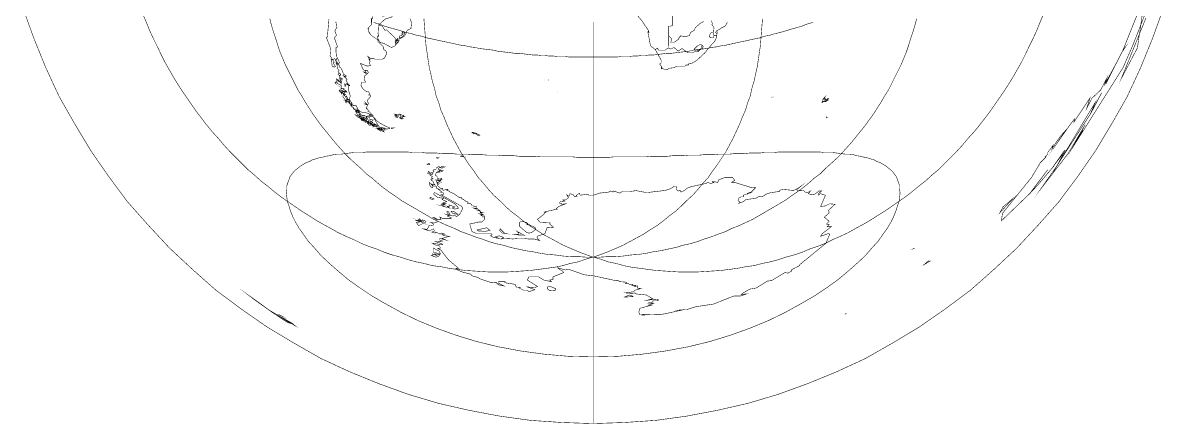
# Model space of a CAD drawing. Extents: x 475 to 2724, y -1 to 2248.
# Drawn here: x 530 to 2702, y -1 to 751 of the extents above; entities that cross this region are included whole.
import ezdxf

# ---------------------------------------------------------------- set-up
doc = ezdxf.new("R2010")
doc.units = 0
doc.layers.get('0').update_dxf_attribs({"color": 8, "linetype": 'CONTINUOUS'})

msp = doc.modelspace()

# ---------------------------------------------------------------- linework, layer by layer
at = {"color": 94, "const_width": 1}
for points in [[(2701, 1252), (2620, 704), (2590, 647), (2636, 760)], [(2629, 790), (2593, 700), (2597, 705), (2591, 696), (2561, 637), (2578, 671), (2559, 636), (2563, 648), (2551, 625), (2535, 610), (2525, 591), (2531, 610), (2501, 565), (2502, 571), (2495, 562), (2469, 525), (2484, 548), (2476, 539), (2469, 529), (2460, 515), (2462, 522), (2452, 508), (2452, 505), (2447, 500), (2449, 500), (2438, 489), (2422, 462), (2367, 394), (2365, 380), (2418, 431), (2452, 476), (2420, 433), (2434, 448), (2462, 481), (2484, 513), (2463, 483), (2483, 509), (2468, 481), (2541, 602), (2533, 583), (2553, 620), (2533, 582), (2467, 480), (2439, 440), (2473, 484), (2490, 506), (2522, 560), (2501, 522), (2518, 550), (2504, 526), (2593, 667), (2611, 708)], [(2611, 708), (2644, 792)], [(1256, 759), (1259, 751), (1258, 743), (1258, 741), (1251, 737), (1249, 734), (1249, 734), (1248, 730), (1246, 727), (1246, 727), (1245, 726), (1237, 721), (1237, 723), (1242, 725), (1246, 731), (1246, 733), (1244, 732), (1241, 735), (1242, 730), (1241, 731), (1241, 728), (1237, 727), (1236, 724), (1234, 715), (1230, 711)], [(1683, 769), (1683, 764), (1690, 756), (1691, 755), (1692, 753), (1703, 737)], [(1187, 577), (1180, 579), (1180, 577), (1174, 576), (1177, 570), (1179, 565), (1173, 568), (1169, 571), (1171, 571), (1172, 572), (1174, 569), (1174, 575), (1167, 574), (1170, 573), (1168, 572), (1170, 569), (1164, 573), (1167, 572), (1163, 576), (1164, 577), (1165, 576), (1171, 577), (1162, 579), (1164, 575), (1161, 575), (1162, 576), (1160, 577), (1162, 579), (1158, 578), (1154, 585), (1160, 582), (1159, 585), (1162, 582), (1161, 580), (1163, 580), (1160, 586), (1155, 590), (1160, 586), (1154, 588), (1158, 586), (1157, 584), (1154, 588), (1155, 584), (1156, 584), (1154, 588), (1151, 589), (1150, 591), (1153, 588), (1149, 593), (1148, 593), (1145, 596), (1148, 595), (1146, 600), (1146, 596), (1142, 600), (1145, 599), (1143, 601), (1139, 603), (1144, 601), (1139, 605), (1143, 603), (1142, 606), (1139, 607), (1142, 607), (1138, 609), (1139, 610), (1137, 614), (1136, 611), (1133, 616), (1135, 617), (1132, 618), (1134, 620), (1128, 624), (1132, 622), (1130, 624), (1136, 621), (1137, 622), (1134, 623), (1137, 623), (1132, 626), (1132, 628), (1126, 627), (1127, 629), (1130, 627), (1126, 630), (1128, 633), (1123, 636), (1120, 637), (1119, 640), (1116, 638), (1118, 636), (1115, 639), (1119, 642), (1118, 646), (1121, 643), (1121, 645), (1124, 642), (1121, 642), (1126, 639), (1125, 641), (1127, 637), (1128, 642), (1127, 639), (1125, 643), (1127, 645), (1125, 644), (1124, 647), (1128, 647), (1124, 649), (1123, 652), (1126, 653), (1126, 655), (1126, 655), (1121, 659), (1123, 662), (1119, 666), (1121, 668), (1118, 674), (1120, 673), (1117, 676), (1118, 677), (1121, 674), (1119, 678), (1116, 680), (1118, 684), (1118, 681), (1114, 684), (1111, 682), (1110, 683), (1109, 685), (1106, 689), (1107, 699), (1106, 706), (1099, 724), (1101, 725), (1104, 758)], [(1831, 727), (1832, 733), (1831, 731), (1829, 733), (1831, 736), (1838, 740), (1839, 741), (1843, 743), (1845, 744), (1847, 745), (1850, 750), (1851, 752)], [(1196, 731), (1197, 726), (1195, 726), (1196, 719), (1196, 716), (1206, 706), (1206, 702), (1211, 698), (1212, 693), (1208, 685), (1204, 683), (1201, 683), (1197, 683), (1194, 683), (1191, 683), (1188, 684), (1183, 684), (1177, 688), (1181, 682), (1179, 683), (1181, 679), (1180, 675), (1182, 671), (1176, 670), (1163, 675), (1168, 664), (1172, 660), (1172, 662), (1176, 662), (1178, 658), (1176, 656), (1174, 658), (1169, 659), (1175, 655), (1170, 651), (1171, 643), (1173, 640), (1165, 640), (1164, 634), (1167, 628), (1173, 623), (1178, 622), (1180, 619), (1181, 616), (1178, 616), (1181, 616), (1182, 613), (1176, 606), (1178, 599), (1176, 598), (1172, 602), (1174, 599), (1171, 599), (1176, 597), (1174, 590), (1175, 591), (1179, 585), (1176, 585), (1179, 585), (1187, 577)], [(1230, 711), (1227, 707), (1221, 705), (1206, 713), (1200, 714), (1196, 721), (1195, 726), (1197, 727), (1196, 731)], [(1703, 737), (1702, 734)], [(1702, 734), (1707, 708), (1716, 701)], [(1716, 701), (1727, 681), (1727, 676), (1724, 674), (1728, 669), (1727, 666), (1728, 665), (1728, 667), (1730, 666), (1730, 665), (1738, 663), (1742, 666), (1751, 667), (1756, 670), (1772, 670), (1773, 672), (1778, 672), (1778, 674), (1784, 675), (1794, 681), (1809, 695), (1817, 705), (1823, 712), (1827, 716), (1829, 720), (1830, 722), (1831, 725), (1831, 727)], [(2125, 728), (2125, 728)], [(1114, 668), (1110, 670), (1109, 679), (1108, 683), (1112, 681), (1114, 677), (1112, 676), (1116, 669), (1114, 668)], [(1124, 652), (1121, 655), (1123, 657), (1126, 655), (1124, 652)], [(1516, 644), (1515, 644), (1516, 644)], [(1128, 618), (1126, 622), (1125, 621), (1123, 625), (1124, 625), (1128, 620), (1128, 618)], [(1132, 618), (1129, 619), (1128, 623), (1132, 618), (1132, 618)], [(1137, 605), (1135, 606), (1130, 613), (1131, 618), (1133, 615), (1138, 608), (1137, 605)], [(1533, 623), (1532, 623), (1533, 623)], [(1925, 612), (1925, 612), (1925, 612)], [(1934, 611), (1933, 612), (1934, 611)], [(1936, 612), (1937, 612), (1936, 612)], [(2035, 603), (2034, 603), (2034, 604), (2034, 604), (2034, 605), (2034, 604), (2033, 603), (2033, 603), (2031, 604), (2031, 604), (2031, 603), (2031, 604), (2030, 603), (2030, 603), (2030, 602), (2029, 602), (2029, 602), (2028, 602), (2029, 604), (2030, 604), (2030, 607), (2030, 607), (2031, 607), (2030, 607), (2030, 607), (2032, 608), (2031, 609), (2033, 611), (2034, 612), (2032, 609), (2032, 610), (2033, 610), (2033, 611), (2034, 611), (2033, 609), (2032, 608), (2032, 608), (2032, 607), (2032, 608), (2033, 609), (2033, 608), (2033, 608), (2034, 608), (2035, 609), (2035, 609), (2036, 609), (2035, 609), (2034, 608), (2034, 607), (2034, 607), (2035, 607), (2034, 606), (2035, 606), (2038, 608), (2038, 608), (2039, 609), (2040, 609), (2040, 609), (2041, 609), (2039, 607), (2038, 606), (2039, 606), (2038, 607), (2036, 606), (2036, 606), (2034, 606), (2034, 604), (2035, 604), (2038, 605), (2035, 603)], [(2034, 608), (2033, 608), (2033, 608), (2034, 608)], [(1136, 601), (1134, 605), (1138, 604), (1136, 601)], [(1142, 595), (1142, 595)], [(1145, 596), (1145, 596)], [(1842, 595), (1842, 595)], [(1153, 579), (1161, 575), (1165, 571), (1157, 575), (1153, 579)], [(1173, 567), (1172, 564), (1171, 566), (1167, 568), (1165, 568), (1164, 570), (1168, 568), (1164, 571), (1166, 571), (1169, 568), (1167, 570), (1173, 567)], [(1177, 565), (1177, 562), (1174, 566), (1177, 565)], [(1199, 555), (1191, 557), (1187, 556), (1188, 558), (1182, 558), (1178, 560), (1183, 560), (1184, 561), (1186, 558), (1186, 560), (1188, 559), (1182, 563), (1188, 560), (1188, 561), (1191, 558), (1189, 561), (1192, 560), (1194, 557), (1195, 559), (1187, 563), (1184, 566), (1187, 569), (1180, 570), (1180, 574), (1177, 575), (1181, 575), (1181, 577), (1187, 575)], [(1177, 565), (1181, 563), (1183, 561), (1179, 562), (1177, 565)], [(1181, 568), (1185, 564), (1185, 562), (1181, 565), (1181, 568)], [(1187, 575), (1192, 570), (1190, 570), (1200, 563), (1211, 557), (1217, 555), (1218, 553), (1212, 552), (1208, 554), (1199, 555)], [(1228, 575), (1232, 576), (1229, 577), (1232, 577), (1227, 580), (1236, 579), (1232, 573), (1228, 575)], [(1236, 573), (1239, 575), (1237, 580), (1241, 578), (1243, 576), (1244, 578), (1245, 576), (1243, 576), (1246, 575), (1240, 575), (1243, 572), (1241, 572), (1238, 573), (1240, 571), (1236, 573)], [(2037, 575), (2038, 574), (2039, 574), (2039, 574), (2038, 574), (2037, 573), (2037, 573), (2037, 575)], [(1201, 554), (1198, 553), (1204, 551), (1201, 551), (1205, 550), (1207, 547), (1201, 550), (1200, 552), (1197, 552), (1200, 549), (1195, 552), (1196, 552), (1193, 553), (1201, 554)], [(1209, 552), (1209, 550), (1204, 551), (1201, 554), (1209, 552)], [(1223, 554), (1225, 554), (1221, 553), (1221, 554), (1223, 554)], [(1385, 539), (1383, 540), (1382, 541), (1381, 542), (1379, 543), (1377, 544), (1376, 543), (1376, 544), (1376, 544), (1375, 544), (1374, 544), (1374, 545), (1374, 545), (1373, 545), (1372, 546), (1373, 546), (1375, 546), (1375, 545), (1377, 545), (1377, 545), (1377, 545), (1378, 544), (1378, 545), (1380, 544), (1381, 544), (1381, 543), (1381, 543), (1381, 543), (1381, 543), (1382, 543), (1382, 543), (1382, 543), (1383, 542), (1383, 542), (1384, 542), (1385, 542), (1386, 541), (1387, 540), (1385, 540), (1385, 539)], [(1620, 534), (1620, 534)], [(1307, 497), (1306, 499), (1310, 498), (1307, 497)], [(1356, 500), (1353, 501), (1353, 501), (1351, 501), (1351, 501), (1352, 502), (1356, 501), (1356, 500)], [(1359, 499), (1360, 500), (1359, 499)], [(1574, 282), (1554, 289), (1547, 288), (1533, 292), (1534, 291), (1538, 288), (1542, 286), (1544, 283), (1524, 275), (1524, 270), (1518, 269), (1521, 266), (1507, 269), (1497, 275), (1479, 275), (1476, 269), (1495, 257), (1490, 255), (1476, 256), (1490, 251), (1479, 247), (1476, 250), (1469, 250), (1461, 254), (1463, 255), (1455, 256), (1453, 261), (1434, 264), (1434, 266), (1422, 266), (1422, 263), (1432, 258), (1422, 260), (1417, 265), (1409, 264), (1388, 271), (1383, 274), (1372, 277), (1370, 280), (1354, 284), (1345, 288), (1342, 291), (1347, 291), (1328, 307), (1314, 325), (1308, 328), (1313, 329), (1311, 333), (1303, 335), (1298, 338), (1317, 335), (1316, 337), (1304, 341), (1317, 342), (1312, 344), (1312, 347), (1323, 344), (1316, 347), (1330, 351), (1321, 352), (1316, 354), (1321, 355), (1315, 357), (1313, 355), (1304, 359), (1303, 357), (1297, 359), (1302, 361), (1300, 365), (1292, 361), (1281, 365), (1288, 364), (1292, 371), (1300, 372), (1299, 375), (1295, 377), (1301, 376), (1307, 378), (1306, 382), (1299, 386), (1302, 386), (1307, 383), (1314, 383), (1312, 387), (1318, 384), (1333, 384), (1333, 386), (1326, 389), (1329, 390), (1324, 392), (1337, 389), (1339, 391), (1343, 388), (1349, 392), (1355, 403), (1353, 407), (1339, 415), (1314, 429), (1319, 430), (1318, 433), (1313, 434), (1315, 435), (1309, 439), (1311, 439), (1306, 441), (1305, 445), (1300, 445), (1296, 449), (1303, 447), (1301, 449), (1299, 454), (1295, 457), (1299, 459), (1296, 460), (1298, 463), (1293, 466), (1297, 467), (1299, 468), (1296, 470), (1301, 472), (1299, 475), (1305, 477), (1305, 479), (1310, 482), (1315, 479), (1311, 480), (1309, 478), (1312, 471), (1308, 473), (1309, 471), (1306, 471), (1303, 466), (1307, 463), (1307, 460), (1311, 458), (1315, 460), (1316, 457), (1313, 457), (1314, 455), (1308, 457), (1313, 453), (1304, 457), (1306, 453), (1310, 451), (1306, 451), (1309, 448), (1307, 447), (1313, 441), (1317, 441), (1316, 439), (1319, 437), (1323, 439), (1327, 439), (1325, 437), (1329, 436), (1329, 435), (1338, 431), (1348, 424), (1352, 424), (1353, 421), (1355, 421), (1360, 417), (1365, 415), (1364, 412), (1368, 413), (1372, 410), (1372, 408), (1375, 408), (1378, 406), (1380, 407), (1382, 403), (1375, 404), (1380, 402), (1383, 402), (1387, 399), (1384, 399), (1388, 398), (1388, 396), (1392, 396), (1388, 395), (1394, 391), (1387, 393), (1391, 391), (1389, 390), (1393, 389), (1392, 387), (1396, 388), (1396, 383), (1391, 378), (1386, 378), (1368, 374), (1372, 360), (1379, 357), (1407, 357), (1410, 354), (1407, 352), (1412, 349), (1423, 347), (1416, 350), (1423, 352), (1431, 349), (1427, 346), (1434, 347), (1449, 346), (1459, 347), (1468, 347), (1470, 347), (1478, 346), (1484, 346), (1487, 346), (1489, 346), (1499, 343), (1496, 346), (1495, 347), (1494, 350), (1495, 351), (1497, 352), (1509, 356), (1513, 367), (1525, 368), (1518, 374), (1519, 376), (1500, 377), (1495, 383), (1508, 393), (1507, 395), (1511, 396), (1509, 397), (1532, 402), (1530, 403), (1535, 407), (1548, 412), (1541, 411), (1539, 413), (1536, 413), (1538, 416), (1546, 417), (1543, 419), (1547, 419), (1553, 423), (1550, 429), (1554, 426), (1556, 431), (1562, 429), (1565, 425), (1569, 426), (1568, 428), (1574, 432), (1575, 428), (1590, 430), (1591, 428), (1596, 428), (1600, 428), (1612, 432), (1629, 434), (1632, 436), (1637, 434), (1637, 436), (1650, 432), (1654, 435), (1668, 435), (1676, 436), (1678, 437), (1699, 433), (1702, 433), (1709, 434), (1735, 437), (1744, 440), (1752, 445), (1755, 445), (1756, 438), (1759, 436), (1763, 437), (1764, 434), (1771, 437), (1775, 441), (1783, 444), (1811, 450), (1814, 452), (1820, 450), (1826, 452), (1823, 453), (1824, 454), (1833, 452), (1835, 457), (1846, 461), (1861, 461), (1865, 456), (1859, 452), (1865, 452), (1894, 443), (1904, 442), (1896, 434), (1890, 432), (1893, 432), (1888, 431), (1889, 430), (1885, 430), (1881, 428), (1881, 425), (1877, 425), (1873, 423), (1871, 418), (1875, 415), (1873, 413), (1881, 416), (1886, 420), (1904, 422), (1909, 425), (1918, 426)], [(1288, 486), (1292, 488), (1293, 485), (1288, 486)], [(1295, 490), (1295, 490)], [(1315, 472), (1311, 475), (1312, 477), (1313, 475), (1318, 474), (1315, 472)], [(1316, 480), (1315, 482), (1321, 481), (1316, 480)], [(1289, 469), (1291, 473), (1293, 470), (1295, 470), (1293, 468), (1289, 469)], [(1294, 444), (1292, 452), (1299, 445), (1298, 442), (1294, 444)], [(1918, 426), (1924, 430), (1933, 433), (1949, 435), (1949, 437), (1954, 439), (1975, 437), (1980, 439), (1985, 442), (1989, 445), (1981, 438), (1983, 436), (1994, 437), (1998, 433), (2004, 434), (2007, 436), (2003, 431), (2009, 429), (2015, 430), (2023, 436), (2028, 436), (2021, 430), (2022, 428), (2025, 431), (2035, 428), (2026, 407), (2035, 408), (2043, 412), (2053, 411), (2041, 400), (2042, 395), (2033, 387), (2042, 379), (2037, 374), (2042, 373), (2038, 369), (2046, 369), (2029, 356), (2026, 351), (2040, 356), (2043, 355), (2036, 338), (1987, 298), (1986, 296), (1971, 288), (1972, 286), (1965, 282), (1959, 283), (1934, 268), (1926, 267), (1905, 254), (1893, 252), (1881, 245), (1877, 242), (1887, 243), (1875, 239), (1863, 239), (1825, 224), (1792, 219), (1776, 214), (1764, 213), (1767, 213), (1735, 206), (1724, 204), (1692, 205), (1695, 203), (1687, 204), (1685, 209), (1687, 216), (1709, 222), (1703, 222), (1713, 225), (1703, 226), (1712, 228), (1711, 230), (1720, 230), (1722, 232), (1715, 233), (1700, 231), (1711, 234), (1699, 241), (1680, 243), (1678, 245), (1672, 244), (1660, 245), (1675, 247), (1678, 250), (1689, 253), (1682, 254), (1683, 258), (1677, 257), (1679, 259), (1672, 259), (1674, 261), (1668, 260), (1665, 263), (1660, 262), (1662, 265), (1649, 266), (1647, 268), (1641, 268), (1600, 277)], [(1301, 421), (1297, 420), (1293, 422), (1294, 424), (1301, 421)], [(1340, 402), (1335, 404), (1340, 406), (1329, 410), (1330, 407), (1326, 407), (1330, 404), (1316, 408), (1321, 407), (1315, 411), (1322, 410), (1317, 412), (1323, 412), (1319, 413), (1318, 414), (1325, 416), (1316, 420), (1319, 422), (1308, 424), (1300, 430), (1302, 433), (1306, 431), (1340, 412), (1347, 404), (1340, 402)], [(2388, 423), (2362, 395), (2368, 406), (2388, 423)], [(1328, 397), (1331, 392), (1327, 393), (1325, 397), (1328, 397)], [(1339, 397), (1346, 392), (1336, 394), (1333, 398), (1339, 397)], [(1286, 378), (1272, 371), (1268, 377), (1272, 376), (1274, 378), (1267, 381), (1270, 381), (1277, 378), (1271, 381), (1278, 379), (1272, 383), (1274, 384), (1278, 380), (1280, 382), (1281, 379), (1283, 381), (1286, 378)], [(1465, 379), (1474, 377), (1477, 375), (1475, 373), (1480, 373), (1482, 371), (1486, 370), (1491, 367), (1492, 364), (1484, 358), (1479, 357), (1475, 358), (1461, 370), (1461, 377), (1465, 379)], [(1400, 367), (1406, 362), (1395, 360), (1390, 361), (1384, 361), (1382, 363), (1400, 367)], [(1425, 365), (1433, 357), (1437, 356), (1429, 357), (1424, 362), (1425, 365)], [(1457, 360), (1470, 353), (1452, 354), (1460, 355), (1460, 357), (1457, 360)], [(1313, 318), (1300, 321), (1300, 329), (1311, 323), (1313, 318)], [(2195, 325), (2202, 329), (2195, 325)], [(1305, 312), (1296, 315), (1299, 316), (1298, 318), (1306, 315), (1302, 318), (1312, 317), (1309, 313), (1305, 312)], [(2231, 304), (2231, 305), (2227, 302), (2220, 298), (2228, 305), (2231, 304)], [(2231, 304), (2231, 304)], [(1599, 277), (1582, 279), (1574, 282)], [(1041, 183), (1028, 191), (1011, 201), (1031, 188), (1027, 189), (1001, 206), (963, 233), (954, 240), (982, 220), (983, 219), (993, 212), (1012, 201), (1035, 188), (1041, 183)], [(1514, 252), (1518, 249), (1529, 250), (1529, 253), (1519, 257), (1514, 256), (1514, 252)], [(1667, 241), (1658, 237), (1674, 238), (1673, 239), (1667, 241)], [(1025, 196), (1009, 205), (1025, 196)], [(2070, 204), (2075, 207), (2070, 204)], [(1683, 64), (1683, 64)]]:
    msp.add_lwpolyline(points, dxfattribs=at)
at = {"color": 7, "const_width": 1}
for points in [[(531, 776), (551, 721), (573, 667), (598, 613), (627, 562), (657, 512), (691, 463), (726, 416), (765, 372), (805, 329), (848, 289), (892, 250), (939, 215), (988, 181), (1038, 151), (1089, 122), (1143, 97), (1197, 75), (1252, 55), (1309, 38), (1366, 25), (1424, 14), (1482, 6), (1541, 2), (1599, 0), (1658, 2), (1717, 6), (1775, 14), (1833, 25), (1890, 38), (1947, 55), (2002, 75), (2056, 97), (2110, 122), (2161, 151), (2211, 181), (2260, 215), (2307, 250), (2351, 289), (2394, 329), (2434, 372), (2473, 416), (2508, 463), (2542, 512), (2572, 562), (2601, 613), (2626, 667), (2648, 721), (2668, 776)], [(1599, 312), (1599, 312), (1585, 308), (1571, 303), (1556, 300), (1542, 296), (1527, 293), (1512, 291), (1497, 289), (1482, 287), (1467, 286), (1452, 285), (1436, 284), (1421, 284), (1406, 284), (1390, 285), (1375, 286), (1360, 287), (1344, 289), (1329, 291), (1314, 294), (1298, 296), (1283, 300), (1268, 303), (1253, 307), (1238, 312), (1223, 316), (1208, 321), (1194, 327), (1179, 332), (1164, 338), (1150, 345), (1136, 351), (1121, 358), (1107, 366), (1094, 373), (1080, 381), (1066, 390), (1053, 398), (1040, 407), (1027, 416), (1014, 425), (1001, 435), (989, 445), (976, 455), (964, 466), (952, 476), (941, 487), (929, 499), (918, 510), (907, 522), (897, 534), (886, 546), (876, 558), (866, 571), (856, 584), (847, 597), (838, 610), (829, 623), (820, 637), (812, 650), (804, 664), (796, 678), (789, 692), (782, 707), (775, 721), (768, 736), (762, 751), (756, 765)], [(1600, 312), (1600, 312), (1614, 308), (1628, 303), (1643, 300), (1657, 296), (1672, 293), (1687, 291), (1702, 289), (1717, 287), (1732, 286), (1747, 285), (1763, 284), (1778, 284), (1793, 284), (1809, 285), (1824, 286), (1839, 287), (1855, 289), (1870, 291), (1885, 294), (1901, 296), (1916, 300), (1931, 303), (1946, 307), (1961, 312), (1976, 316), (1991, 321), (2005, 327), (2020, 332), (2035, 338), (2049, 345), (2063, 351), (2078, 358), (2092, 366), (2105, 373), (2119, 381), (2133, 390), (2146, 398), (2159, 407), (2172, 416), (2185, 425), (2198, 435), (2210, 445), (2223, 455), (2235, 466), (2247, 476), (2258, 487), (2270, 499), (2281, 510), (2292, 522), (2302, 534), (2313, 546), (2323, 558), (2333, 571), (2343, 584), (2352, 597), (2361, 610), (2370, 623), (2379, 637), (2387, 650), (2395, 664), (2403, 678), (2410, 692), (2417, 707), (2424, 721), (2431, 736), (2437, 751), (2443, 765)], [(1599, 312), (1599, 312), (1585, 312), (1571, 313), (1557, 313), (1543, 314), (1529, 316), (1515, 317), (1501, 319), (1487, 322), (1473, 324), (1459, 327), (1445, 330), (1432, 334), (1418, 337), (1404, 341), (1391, 346), (1378, 350), (1365, 355), (1351, 360), (1339, 366), (1326, 371), (1313, 377), (1300, 383), (1288, 390), (1276, 397), (1264, 404), (1252, 411), (1240, 418), (1229, 426), (1217, 434), (1206, 442), (1195, 451), (1185, 460), (1174, 468), (1164, 478), (1154, 487), (1144, 496), (1134, 506), (1125, 516), (1116, 526), (1107, 537), (1099, 547), (1090, 558), (1082, 569), (1074, 580), (1067, 591), (1060, 602), (1053, 614), (1046, 625), (1040, 637), (1034, 649), (1028, 661), (1022, 673), (1017, 685), (1012, 697), (1008, 709), (1004, 722), (1000, 734), (996, 747), (993, 759)], [(1187, 752), (1198, 749), (1208, 745), (1218, 742), (1229, 739), (1239, 736), (1249, 733), (1258, 731), (1268, 728), (1278, 726), (1287, 723), (1297, 721), (1306, 719), (1315, 717), (1325, 715), (1334, 713), (1343, 711), (1352, 709), (1360, 708), (1369, 706), (1378, 705), (1386, 703), (1395, 702), (1403, 701), (1412, 700), (1420, 698), (1428, 697), (1437, 696), (1445, 695), (1453, 694), (1461, 694), (1469, 693), (1477, 692), (1485, 691), (1493, 691), (1501, 690), (1508, 690), (1516, 689), (1524, 689), (1532, 688), (1539, 688), (1547, 688), (1555, 687), (1563, 687), (1570, 687), (1578, 687), (1585, 687), (1593, 687), (1600, 687), (1606, 687), (1614, 687), (1621, 687), (1629, 687), (1636, 687), (1644, 687), (1652, 688), (1660, 688), (1667, 688), (1675, 689), (1683, 689), (1691, 690), (1698, 690), (1706, 691), (1714, 691), (1722, 692), (1730, 693), (1738, 694), (1746, 694), (1754, 695), (1762, 696), (1771, 697), (1779, 698), (1787, 700), (1796, 701), (1804, 702), (1813, 703), (1821, 705), (1830, 706), (1839, 708), (1847, 709), (1856, 711), (1865, 713), (1874, 715), (1884, 717), (1893, 719), (1902, 721), (1912, 723), (1921, 726), (1931, 728), (1941, 731), (1950, 733), (1960, 736), (1970, 739), (1981, 742), (1991, 745), (2001, 749), (2012, 752)], [(1599, 312), (1599, 312), (1585, 317), (1572, 322), (1558, 328), (1544, 334), (1531, 341), (1518, 348), (1505, 355), (1493, 363), (1480, 371), (1468, 380), (1457, 389), (1445, 398), (1434, 408), (1424, 418), (1413, 428), (1403, 439), (1394, 450), (1384, 461), (1376, 473), (1367, 485), (1359, 497), (1351, 509), (1344, 522), (1337, 535), (1331, 548), (1325, 561), (1320, 574), (1314, 587), (1310, 601), (1305, 614), (1302, 628), (1298, 641), (1295, 655), (1292, 668), (1290, 681), (1288, 695), (1286, 708), (1285, 721), (1284, 734), (1283, 746), (1282, 759)], [(1600, 312), (1600, 312), (1614, 317), (1627, 322), (1641, 328), (1655, 334), (1668, 341), (1681, 348), (1694, 355), (1706, 363), (1719, 371), (1731, 380), (1742, 389), (1754, 398), (1765, 408), (1775, 418), (1786, 428), (1796, 439), (1805, 450), (1815, 461), (1823, 473), (1832, 485), (1840, 497), (1848, 509), (1855, 522), (1862, 535), (1868, 548), (1874, 561), (1879, 574), (1885, 587), (1889, 601), (1894, 614), (1897, 628), (1901, 641), (1904, 655), (1907, 668), (1909, 681), (1911, 695), (1913, 708), (1914, 721), (1915, 734), (1916, 746), (1917, 759)], [(1600, 312), (1600, 312), (1614, 312), (1628, 313), (1642, 313), (1656, 314), (1670, 316), (1684, 317), (1698, 319), (1712, 322), (1726, 324), (1740, 327), (1754, 330), (1767, 334), (1781, 337), (1795, 341), (1808, 346), (1821, 350), (1834, 355), (1848, 360), (1860, 366), (1873, 371), (1886, 377), (1899, 383), (1911, 390), (1923, 397), (1935, 404), (1947, 411), (1959, 418), (1970, 426), (1982, 434), (1993, 442), (2004, 451), (2014, 460), (2025, 468), (2035, 478), (2045, 487), (2055, 496), (2065, 506), (2074, 516), (2083, 526), (2092, 537), (2100, 547), (2109, 558), (2117, 569), (2125, 580), (2132, 591), (2139, 602), (2146, 614), (2153, 625), (2159, 637), (2165, 649), (2171, 661), (2177, 673), (2182, 685), (2187, 697), (2191, 709), (2195, 722), (2199, 734), (2203, 747), (2206, 759)], [(1600, 312), (1600, 312), (1600, 323), (1600, 334), (1600, 345), (1600, 356), (1600, 367), (1600, 378), (1600, 389), (1600, 400), (1600, 411), (1600, 422), (1600, 433), (1600, 444), (1600, 455), (1600, 466), (1600, 477), (1600, 488), (1600, 499), (1600, 510), (1600, 521), (1600, 532), (1600, 543), (1600, 554), (1600, 565), (1600, 576), (1600, 587), (1600, 598), (1600, 609), (1600, 620), (1600, 632), (1600, 643), (1600, 654), (1600, 665), (1600, 676), (1600, 687), (1600, 698), (1600, 709), (1600, 720), (1600, 731), (1600, 742), (1600, 753)], [(1599, 125), (1599, 125), (1554, 126), (1508, 130), (1464, 136), (1421, 144), (1380, 154), (1341, 166), (1305, 179), (1271, 193), (1240, 208), (1211, 224), (1185, 239), (1161, 255), (1140, 270), (1121, 286), (1104, 301), (1089, 315), (1077, 329), (1065, 342), (1056, 355), (1048, 366), (1041, 378), (1036, 388), (1032, 398), (1029, 408), (1026, 416), (1025, 424), (1024, 432), (1025, 439), (1025, 446), (1027, 452), (1029, 457), (1031, 463), (1034, 467), (1038, 472), (1042, 476), (1046, 479), (1051, 483), (1056, 486), (1061, 489), (1067, 491), (1072, 494), (1079, 496), (1085, 498), (1091, 499), (1098, 501), (1105, 502), (1112, 504), (1119, 505), (1127, 505), (1134, 506), (1142, 507), (1150, 508), (1158, 508), (1166, 508), (1174, 509), (1182, 509), (1191, 509), (1199, 509), (1208, 509), (1216, 509), (1225, 509), (1234, 509), (1243, 509), (1252, 509), (1261, 508), (1270, 508), (1279, 508), (1288, 507), (1298, 507), (1307, 507), (1316, 506), (1326, 506), (1335, 506), (1344, 505), (1354, 505), (1364, 505), (1373, 504), (1383, 504), (1392, 504), (1402, 503), (1412, 503), (1422, 503), (1431, 502), (1441, 502), (1451, 502), (1461, 501), (1471, 501), (1480, 501), (1490, 501), (1500, 500), (1510, 500), (1520, 500), (1530, 500), (1540, 500), (1550, 500), (1560, 500), (1570, 499), (1580, 499), (1590, 499), (1600, 499), (1609, 499), (1619, 499), (1629, 499), (1639, 500), (1649, 500), (1659, 500), (1669, 500), (1679, 500), (1689, 500), (1699, 500), (1709, 501), (1719, 501), (1728, 501), (1738, 501), (1748, 502), (1758, 502), (1768, 502), (1777, 503), (1787, 503), (1797, 503), (1807, 504), (1816, 504), (1826, 504), (1835, 505), (1845, 505), (1855, 505), (1864, 506), (1873, 506), (1883, 506), (1892, 507), (1901, 507), (1911, 507), (1920, 508), (1929, 508), (1938, 508), (1947, 509), (1956, 509), (1965, 509), (1974, 509), (1983, 509), (1991, 509), (2000, 509), (2008, 509), (2017, 509), (2025, 509), (2033, 508), (2041, 508), (2049, 508), (2057, 507), (2065, 506), (2072, 505), (2080, 505), (2087, 504), (2094, 502), (2101, 501), (2108, 499), (2114, 498), (2120, 496), (2127, 494), (2132, 491), (2138, 489), (2143, 486), (2148, 483), (2153, 479), (2157, 476), (2161, 472), (2165, 467), (2168, 463), (2170, 457), (2172, 452), (2174, 446), (2174, 439), (2175, 432), (2174, 424), (2173, 416), (2170, 408), (2167, 398), (2163, 388), (2158, 378), (2151, 366), (2143, 355), (2134, 342), (2122, 329), (2110, 315), (2095, 301), (2078, 286), (2059, 270), (2038, 255), (2014, 239), (1988, 224), (1959, 208), (1928, 193), (1894, 179), (1858, 166), (1819, 154), (1778, 144), (1735, 136), (1691, 130), (1645, 126), (1600, 125)], [(1600, 312), (1600, 312), (1599, 312), (1599, 312), (1599, 312), (1599, 312), (1599, 312), (1599, 312), (1599, 312), (1599, 312), (1599, 312), (1599, 312), (1599, 312), (1599, 312), (1599, 312), (1599, 312), (1599, 312), (1599, 312), (1599, 312), (1599, 312), (1599, 312), (1599, 312), (1599, 312), (1599, 312), (1599, 312), (1599, 312), (1599, 312), (1599, 312), (1599, 312), (1599, 312), (1599, 312), (1599, 312), (1599, 312), (1599, 312), (1599, 312), (1599, 312), (1599, 312), (1599, 312), (1599, 312), (1599, 312), (1599, 312), (1599, 312), (1599, 312), (1599, 312), (1599, 312), (1599, 312), (1599, 312), (1599, 312), (1599, 312), (1599, 312), (1599, 312), (1599, 312), (1599, 312), (1599, 312), (1599, 312), (1599, 312), (1599, 312), (1599, 312), (1599, 312), (1599, 312), (1599, 312), (1599, 312), (1599, 312), (1599, 312), (1599, 312), (1599, 312), (1599, 312), (1599, 312), (1599, 312), (1599, 312), (1599, 312), (1599, 312), (1599, 312), (1599, 312), (1599, 312), (1599, 312), (1599, 312), (1599, 312), (1599, 312), (1599, 312), (1599, 312), (1599, 312), (1599, 312), (1599, 312), (1599, 312), (1599, 312), (1599, 312), (1599, 312), (1599, 312), (1599, 312), (1599, 312), (1599, 312), (1599, 312), (1599, 312), (1599, 312), (1599, 312), (1599, 312), (1599, 312), (1599, 312), (1599, 312), (1599, 312), (1600, 312), (1600, 312), (1600, 312), (1600, 312), (1600, 312), (1600, 312), (1600, 312), (1600, 312), (1600, 312), (1600, 312), (1600, 312), (1600, 312), (1600, 312), (1600, 312), (1600, 312), (1600, 312), (1600, 312), (1600, 312), (1600, 312), (1600, 312), (1600, 312), (1600, 312), (1600, 312), (1600, 312), (1600, 312), (1600, 312), (1600, 312), (1600, 312), (1600, 312), (1600, 312), (1600, 312), (1600, 312), (1600, 312), (1600, 312), (1600, 312), (1600, 312), (1600, 312), (1600, 312), (1600, 312), (1600, 312), (1600, 312), (1600, 312), (1600, 312), (1600, 312), (1600, 312), (1600, 312), (1600, 312), (1600, 312), (1600, 312), (1600, 312), (1600, 312), (1600, 312), (1600, 312), (1600, 312), (1600, 312), (1600, 312), (1600, 312), (1600, 312), (1600, 312), (1600, 312), (1600, 312), (1600, 312), (1600, 312), (1600, 312), (1600, 312), (1600, 312), (1600, 312), (1600, 312), (1600, 312), (1600, 312), (1600, 312), (1600, 312), (1600, 312), (1600, 312), (1600, 312), (1600, 312), (1600, 312), (1600, 312), (1600, 312), (1600, 312), (1600, 312), (1600, 312), (1600, 312), (1600, 312), (1600, 312), (1600, 312), (1600, 312), (1600, 312), (1600, 312), (1600, 312), (1600, 312), (1600, 312), (1600, 312), (1600, 312), (1600, 312), (1600, 312), (1600, 312), (1600, 312), (1600, 312), (1600, 312), (1600, 312)], [(1600, 312), (1600, 312), (1600, 0)]]:
    msp.add_lwpolyline(points, dxfattribs=at)
at = {"color": 5, "const_width": 1}
for points in [[(1182, 729), (1179, 733), (1177, 741), (1184, 748), (1183, 759), (1186, 760), (1187, 772), (1189, 772)], [(1208, 764), (1204, 764), (1193, 771), (1187, 772), (1186, 760), (1184, 758), (1184, 748), (1178, 742), (1178, 736), (1182, 729), (1184, 727), (1196, 719)], [(1229, 713), (1228, 717), (1230, 719)], [(1230, 719), (1233, 722), (1233, 717), (1231, 718), (1229, 713)], [(1231, 713), (1235, 717), (1234, 715), (1231, 713)], [(1740, 704), (1734, 700), (1722, 700), (1720, 704), (1716, 701)], [(1792, 698), (1786, 695), (1777, 695), (1766, 703), (1759, 698), (1751, 705), (1745, 702), (1740, 704)], [(1793, 698), (1792, 698)], [(1804, 709), (1801, 702), (1793, 698)], [(1140, 634), (1139, 635), (1137, 635), (1135, 634), (1135, 632), (1134, 632), (1134, 634), (1134, 634), (1135, 635), (1134, 636), (1133, 636), (1133, 637), (1134, 636), (1134, 635), (1135, 635), (1137, 635), (1139, 636), (1138, 637), (1137, 637), (1139, 636)], [(1139, 636), (1139, 637), (1140, 637), (1140, 636), (1143, 634), (1143, 634), (1143, 634), (1143, 633), (1140, 634)]]:
    msp.add_lwpolyline(points, dxfattribs=at)
at = {"color": 1, "const_width": 1}
for points in [[(1216, 776), (1219, 775), (1221, 773), (1223, 769), (1222, 762), (1209, 758), (1197, 747)], [(1778, 777), (1772, 775), (1767, 771), (1764, 774), (1763, 774), (1751, 770), (1748, 769), (1748, 768), (1748, 765), (1748, 762), (1748, 759), (1748, 756), (1748, 752), (1748, 749), (1748, 746), (1745, 745), (1741, 745), (1741, 742), (1741, 739), (1741, 735), (1741, 732), (1741, 729), (1741, 727)], [(1115, 753), (1118, 751), (1119, 743), (1115, 736), (1118, 728), (1114, 723), (1120, 706), (1117, 705), (1117, 699), (1118, 689), (1124, 676), (1122, 675), (1124, 668), (1127, 666), (1130, 659), (1131, 655), (1136, 652), (1136, 650), (1131, 652), (1138, 645), (1136, 643), (1138, 640), (1139, 636), (1140, 634), (1141, 633), (1140, 627), (1144, 614), (1142, 608), (1150, 596), (1155, 596), (1159, 588), (1164, 584), (1176, 582), (1187, 577)], [(1197, 747), (1196, 731)], [(1197, 747), (1204, 745), (1209, 737), (1212, 738), (1214, 736), (1226, 725), (1230, 719), (1231, 719), (1228, 716), (1229, 713), (1230, 711)], [(1807, 754), (1800, 750), (1791, 742), (1789, 737), (1782, 733), (1780, 727), (1769, 725), (1764, 727), (1761, 724), (1759, 720), (1752, 715), (1745, 715), (1747, 721), (1741, 727)], [(1825, 732), (1826, 742), (1822, 748), (1823, 750), (1821, 755)], [(1702, 734), (1704, 733), (1703, 737)], [(1741, 727), (1741, 726), (1741, 723), (1741, 719), (1741, 716), (1741, 713), (1741, 710), (1740, 707), (1740, 704), (1734, 700), (1722, 700), (1720, 704), (1716, 701)], [(1825, 732), (1821, 733), (1819, 731), (1817, 725), (1821, 723), (1825, 723), (1826, 727)], [(1826, 727), (1825, 732)], [(1831, 727), (1826, 727)], [(1801, 711), (1795, 708), (1789, 702), (1792, 698), (1793, 698), (1796, 697), (1799, 700), (1804, 703), (1806, 707), (1801, 711)], [(1187, 575), (1190, 570), (1193, 564), (1196, 560), (1199, 555)]]:
    msp.add_lwpolyline(points, dxfattribs=at)

doc.saveas('drawing.dxf')
